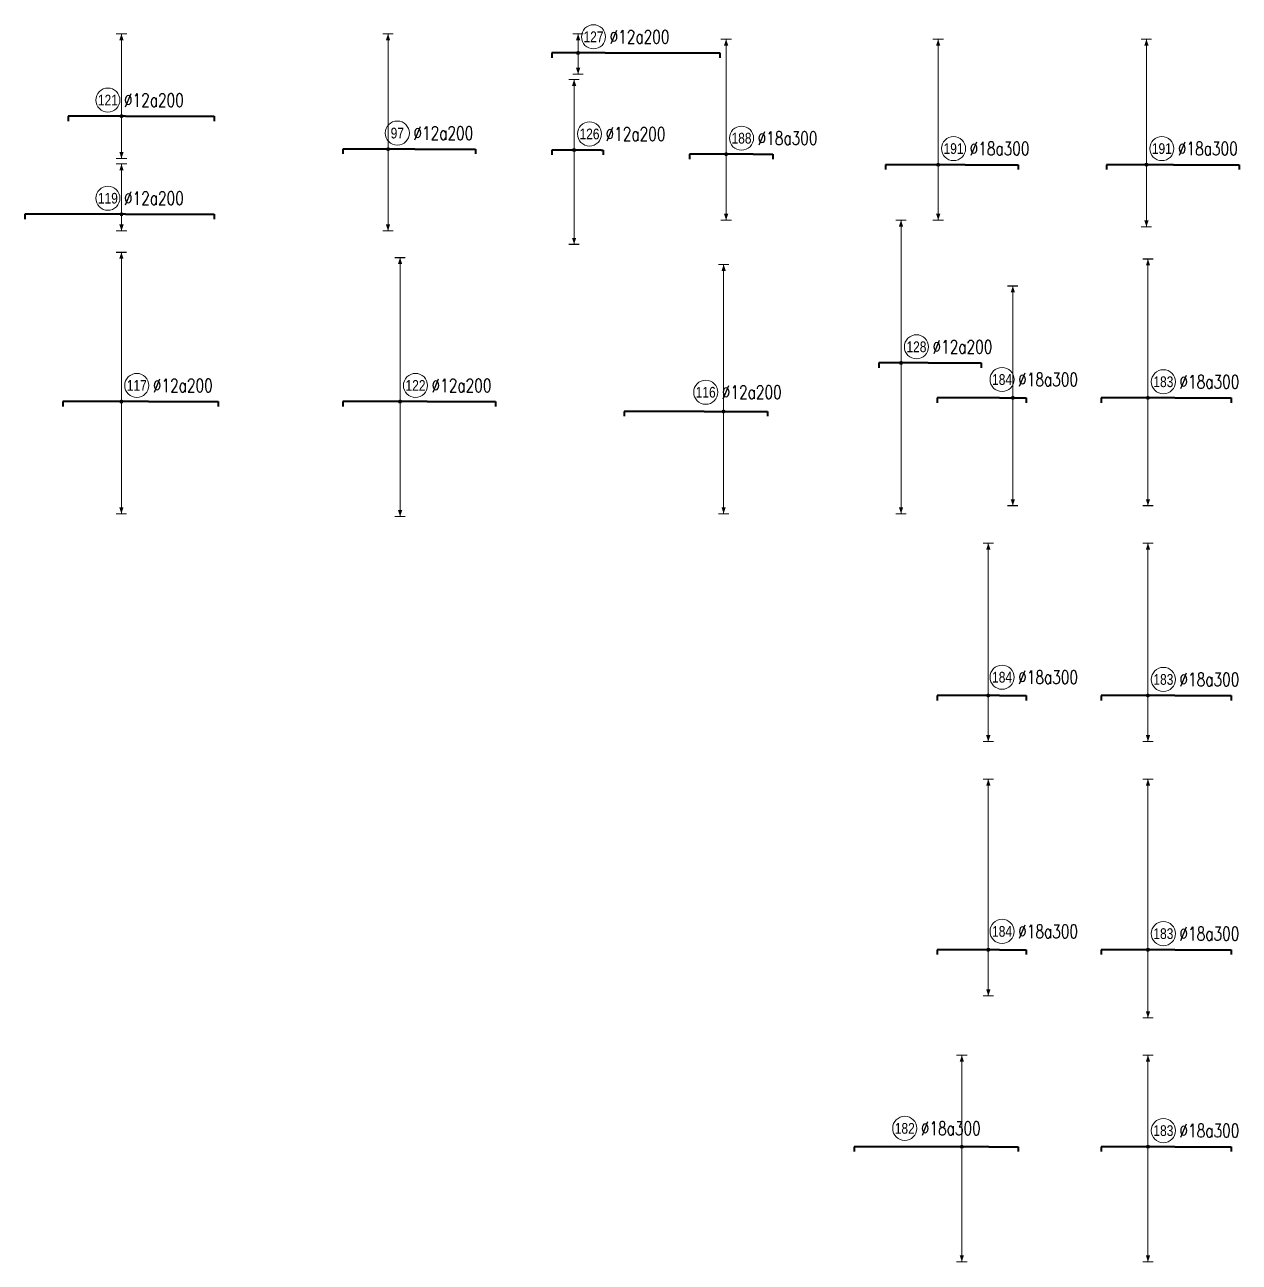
# Model space of a CAD drawing. Header units: millimetres. Extents: x -415354 to 592036, y -374841 to 139309.
# Drawn here: x 156780 to 202100, y -118320 to -72161 of the extents above; entities that cross this region are included whole.
import ezdxf
from ezdxf.enums import TextEntityAlignment as Align

# ---------------------------------------------------------------- set-up
doc = ezdxf.new("R2010")
doc.units = ezdxf.units.MM
doc.header["$MEASUREMENT"] = 0
for name, color, linetype, lineweight in [('NDC_S_DIM', 1, 'Continuous', 15), ('NDC_S_REBAR', 4, 'Continuous', 35), ('NDC_S_VN TEXT', 7, 'Continuous', 20)]:
    doc.layers.add(name, color=color, linetype=linetype, lineweight=lineweight)
doc.styles.add('ARIAL', font='arial.ttf', dxfattribs={"width": 0.8})
doc.styles.add('NDC_EN TXT', font='romans.shx', dxfattribs={"width": 0.8})

# ---------------------------------------------------------------- blocks, each defined once
blk = doc.blocks.new('*U88')
h = blk.add_hatch(color=6)
edge = h.paths.add_edge_path()
edge.add_arc((-5.03, 0), 0.3, 0, 360)
at = {"layer": 'NDC_S_DIM', "color": 8}
for q in [(-5.03, 27.83), (-5.03, -20.92)]:
    blk.add_line((-5.03, 0), q, dxfattribs=at)
for points in [[(-6.03, 27.83, 0.2, 0.2, 0), (-4.03, 27.83, 0, 0, 0)], [(-6.03, -20.92, 0.2, 0.2, 0), (-4.03, -20.92, 0, 0, 0)]]:
    blk.add_lwpolyline(points, format="xyseb", dxfattribs=at)
at = {"layer": 'NDC_S_DIM'}
blk.add_circle((-2.16, 3), 2.25, dxfattribs=at)
at = {"layer": 'NDC_S_DIM', "color": 6}
blk.add_circle((-5.03, 0), 0.3, dxfattribs=at)
at = {"layer": 'NDC_S_DIM', "color": 8}
for points in [[(-5.43, 26.63), (-5.03, 27.83), (-4.63, 26.63)], [(-5.43, -19.72), (-5.03, -20.92), (-4.63, -19.72)]]:
    blk.add_solid(points, dxfattribs=at)
at = {"layer": 'NDC_S_REBAR'}
for p, q in [((0, 0), (-15.96, 0)), ((-15.96, 0), (-15.96, -0.9)), ((0, 0), (13.04, 0)), ((13.04, 0), (13.04, -0.9)), ((-15.96, -0.9), (-15.96, -0.9)), ((13.04, -0.9), (13.04, -0.9))]:
    blk.add_line(p, q, dxfattribs=at)
at = {"layer": 'NDC_S_VN TEXT', "style": 'ARIAL', "width": 0.8}
blk.add_attdef('KHT', text='', height=2, dxfattribs=at).set_placement((-2.16, 3), align=Align.MIDDLE_CENTER)
at = {"layer": 'NDC_S_VN TEXT', "color": 3, "style": 'NDC_EN TXT', "width": 0.75}
blk.add_attdef('DKT', (0.84, 1.75), '', height=2.5, dxfattribs=at)
blk = doc.blocks.new('*U89')
h = blk.add_hatch(color=6)
edge = h.paths.add_edge_path()
edge.add_arc((-5.03, 0), 0.3, 0, 360)
at = {"layer": 'NDC_S_DIM', "color": 8}
for q in [(-5.03, 26.83), (-5.03, -21.42)]:
    blk.add_line((-5.03, 0), q, dxfattribs=at)
for points in [[(-6.03, 26.83, 0.2, 0.2, 0), (-4.03, 26.83, 0, 0, 0)], [(-6.03, -21.42, 0.2, 0.2, 0), (-4.03, -21.42, 0, 0, 0)]]:
    blk.add_lwpolyline(points, format="xyseb", dxfattribs=at)
at = {"layer": 'NDC_S_DIM'}
blk.add_circle((-2.16, 3), 2.25, dxfattribs=at)
at = {"layer": 'NDC_S_DIM', "color": 6}
blk.add_circle((-5.03, 0), 0.3, dxfattribs=at)
at = {"layer": 'NDC_S_DIM', "color": 8}
for points in [[(-5.43, 25.63), (-5.03, 26.83), (-4.63, 25.63)], [(-5.43, -20.22), (-5.03, -21.42), (-4.63, -20.22)]]:
    blk.add_solid(points, dxfattribs=at)
at = {"layer": 'NDC_S_REBAR'}
for p, q in [((0, 0), (-15.71, 0)), ((-15.71, 0), (-15.71, -0.9)), ((0, 0), (12.79, 0)), ((12.79, 0), (12.79, -0.9)), ((-15.71, -0.9), (-15.71, -0.9)), ((12.79, -0.9), (12.79, -0.9))]:
    blk.add_line(p, q, dxfattribs=at)
at = {"layer": 'NDC_S_VN TEXT', "style": 'ARIAL', "width": 0.8}
blk.add_attdef('KHT', text='', height=2, dxfattribs=at).set_placement((-2.16, 3), align=Align.MIDDLE_CENTER)
at = {"layer": 'NDC_S_VN TEXT', "color": 3, "style": 'NDC_EN TXT', "width": 0.75}
blk.add_attdef('DKT', (0.84, 1.75), '', height=2.5, dxfattribs=at)
blk = doc.blocks.new('*U166')
h = blk.add_hatch(color=6)
edge = h.paths.add_edge_path()
edge.add_arc((-5.03, 0), 0.3, 0, 360)
at = {"layer": 'NDC_S_DIM', "color": 8}
for q in [(-5.03, 13.17), (-5.03, -17.58)]:
    blk.add_line((-5.03, 0), q, dxfattribs=at)
for points in [[(-6.03, 13.17, 0.2, 0.2, 0), (-4.03, 13.17, 0, 0, 0)], [(-6.03, -17.58, 0.2, 0.2, 0), (-4.03, -17.58, 0, 0, 0)]]:
    blk.add_lwpolyline(points, format="xyseb", dxfattribs=at)
at = {"layer": 'NDC_S_DIM'}
blk.add_circle((-2.16, 3), 2.25, dxfattribs=at)
at = {"layer": 'NDC_S_DIM', "color": 6}
blk.add_circle((-5.03, 0), 0.3, dxfattribs=at)
at = {"layer": 'NDC_S_DIM', "color": 8}
for points in [[(-5.43, 11.97), (-5.03, 13.17), (-4.63, 11.97)], [(-5.43, -16.38), (-5.03, -17.58), (-4.63, -16.38)]]:
    blk.add_solid(points, dxfattribs=at)
at = {"layer": 'NDC_S_REBAR'}
for p, q in [((0, 0), (-9.18, 0)), ((-9.18, 0), (-9.18, -0.9)), ((0, 0), (0.42, 0)), ((0.42, 0), (0.42, -0.9)), ((-9.18, -0.9), (-9.18, -0.9)), ((0.42, -0.9), (0.42, -0.9))]:
    blk.add_line(p, q, dxfattribs=at)
at = {"layer": 'NDC_S_VN TEXT', "style": 'ARIAL', "width": 0.8}
blk.add_attdef('KHT', text='', height=2, dxfattribs=at).set_placement((-2.16, 3), align=Align.MIDDLE_CENTER)
at = {"layer": 'NDC_S_VN TEXT', "color": 3, "style": 'NDC_EN TXT', "width": 0.75}
blk.add_attdef('DKT', (0.84, 1.75), '', height=2.5, dxfattribs=at)
blk = doc.blocks.new('*U170')
h = blk.add_hatch(color=6)
edge = h.paths.add_edge_path()
edge.add_arc((3.65, 0), 0.3, 0, 360)
at = {"layer": 'NDC_S_DIM', "color": 8}
for q in [(3.65, 27.43), (3.65, -19.07)]:
    blk.add_line((3.65, 0), q, dxfattribs=at)
for points in [[(2.65, 27.43, 0.2, 0.2, 0), (4.65, 27.43, 0, 0, 0)], [(2.65, -19.07, 0.2, 0.2, 0), (4.65, -19.07, 0, 0, 0)]]:
    blk.add_lwpolyline(points, format="xyseb", dxfattribs=at)
at = {"layer": 'NDC_S_DIM'}
blk.add_circle((0.31, 3.59), 2.25, dxfattribs=at)
at = {"layer": 'NDC_S_DIM', "color": 6}
blk.add_circle((3.65, 0), 0.3, dxfattribs=at)
at = {"layer": 'NDC_S_DIM', "color": 8}
for points in [[(3.25, 26.23), (3.65, 27.43), (4.05, 26.23)], [(3.25, -17.87), (3.65, -19.07), (4.05, -17.87)]]:
    blk.add_solid(points, dxfattribs=at)
at = {"layer": 'NDC_S_REBAR'}
for p, q in [((0, 0), (-14.9, 0)), ((-14.9, 0), (-14.9, -0.9)), ((0, 0), (11.85, 0)), ((11.85, 0), (11.85, -0.9)), ((-14.9, -0.9), (-14.9, -0.9)), ((11.85, -0.9), (11.85, -0.9))]:
    blk.add_line(p, q, dxfattribs=at)
at = {"layer": 'NDC_S_VN TEXT', "color": 3, "style": 'NDC_EN TXT', "width": 0.75}
blk.add_attdef('DKT', (3.31, 2.34), '', height=2.5, dxfattribs=at)
at = {"layer": 'NDC_S_VN TEXT', "style": 'ARIAL', "width": 0.8}
blk.add_attdef('KHT', text='', height=2, dxfattribs=at).set_placement((0.31, 3.59), align=Align.MIDDLE_CENTER)
blk = doc.blocks.new('*U171')
h = blk.add_hatch(color=6)
edge = h.paths.add_edge_path()
edge.add_arc((-5.03, 0), 0.3, 0, 360)
at = {"layer": 'NDC_S_DIM', "color": 8}
for q in [(-5.03, 25.89), (-5.03, -20.11)]:
    blk.add_line((-5.03, 0), q, dxfattribs=at)
for points in [[(-6.03, 25.89, 0.2, 0.2, 0), (-4.03, 25.89, 0, 0, 0)], [(-6.03, -20.11, 0.2, 0.2, 0), (-4.03, -20.11, 0, 0, 0)]]:
    blk.add_lwpolyline(points, format="xyseb", dxfattribs=at)
at = {"layer": 'NDC_S_DIM'}
blk.add_circle((-2.16, 3), 2.25, dxfattribs=at)
at = {"layer": 'NDC_S_DIM', "color": 6}
blk.add_circle((-5.03, 0), 0.3, dxfattribs=at)
at = {"layer": 'NDC_S_DIM', "color": 8}
for points in [[(-5.43, 24.69), (-5.03, 25.89), (-4.63, 24.69)], [(-5.43, -18.91), (-5.03, -20.11), (-4.63, -18.91)]]:
    blk.add_solid(points, dxfattribs=at)
at = {"layer": 'NDC_S_REBAR'}
for p, q in [((0, 0), (-13.75, 0)), ((-13.75, 0), (-13.75, -0.9)), ((0, 0), (10.5, 0)), ((10.5, 0), (10.5, -0.9)), ((-13.75, -0.9), (-13.75, -0.9)), ((10.5, -0.9), (10.5, -0.9))]:
    blk.add_line(p, q, dxfattribs=at)
at = {"layer": 'NDC_S_VN TEXT', "style": 'ARIAL', "width": 0.8}
blk.add_attdef('KHT', text='', height=2, dxfattribs=at).set_placement((-2.16, 3), align=Align.MIDDLE_CENTER)
at = {"layer": 'NDC_S_VN TEXT', "color": 3, "style": 'NDC_EN TXT', "width": 0.75}
blk.add_attdef('DKT', (0.84, 1.75), '', height=2.5, dxfattribs=at)
blk = doc.blocks.new('*U174')
h = blk.add_hatch(color=6)
edge = h.paths.add_edge_path()
edge.add_arc((-2.08, 0), 0.3, 0, 360)
at = {"layer": 'NDC_S_DIM', "color": 8}
for q in [(-2.08, 28.41), (-2.08, -8.59)]:
    blk.add_line((-2.08, 0), q, dxfattribs=at)
for points in [[(-3.08, 28.41, 0.2, 0.2, 0), (-1.08, 28.41, 0, 0, 0)], [(-3.08, -8.59, 0.2, 0.2, 0), (-1.08, -8.59, 0, 0, 0)]]:
    blk.add_lwpolyline(points, format="xyseb", dxfattribs=at)
at = {"layer": 'NDC_S_DIM'}
blk.add_circle((0.49, 3.42), 2.25, dxfattribs=at)
at = {"layer": 'NDC_S_DIM', "color": 6}
blk.add_circle((-2.08, 0), 0.3, dxfattribs=at)
at = {"layer": 'NDC_S_DIM', "color": 8}
for points in [[(-2.48, 27.21), (-2.08, 28.41), (-1.68, 27.21)], [(-2.48, -7.39), (-2.08, -8.59), (-1.68, -7.39)]]:
    blk.add_solid(points, dxfattribs=at)
at = {"layer": 'NDC_S_REBAR'}
for p, q in [((0, 0), (-11.61, 0)), ((-11.61, 0), (-11.61, -0.9)), ((0, 0), (4.98, 0)), ((4.98, 0), (4.98, -0.9)), ((-11.61, -0.9), (-11.61, -0.9)), ((4.98, -0.9), (4.98, -0.9))]:
    blk.add_line(p, q, dxfattribs=at)
at = {"layer": 'NDC_S_VN TEXT', "color": 3, "style": 'NDC_EN TXT', "width": 0.75}
blk.add_attdef('DKT', (3.49, 2.17), '', height=2.5, dxfattribs=at)
at = {"layer": 'NDC_S_VN TEXT', "style": 'ARIAL', "width": 0.8}
blk.add_attdef('KHT', text='', height=2, dxfattribs=at).set_placement((0.49, 3.42), align=Align.MIDDLE_CENTER)
blk = doc.blocks.new('*U173')
h = blk.add_hatch(color=6)
edge = h.paths.add_edge_path()
edge.add_arc((-5.03, 0), 0.3, 0, 360)
at = {"layer": 'NDC_S_DIM', "color": 8}
for q in [(-5.03, 28.41), (-5.03, -8.59)]:
    blk.add_line((-5.03, 0), q, dxfattribs=at)
for points in [[(-6.03, 28.41, 0.2, 0.2, 0), (-4.03, 28.41, 0, 0, 0)], [(-6.03, -8.59, 0.2, 0.2, 0), (-4.03, -8.59, 0, 0, 0)]]:
    blk.add_lwpolyline(points, format="xyseb", dxfattribs=at)
at = {"layer": 'NDC_S_DIM'}
blk.add_circle((-2.16, 3), 2.25, dxfattribs=at)
at = {"layer": 'NDC_S_DIM', "color": 6}
blk.add_circle((-5.03, 0), 0.3, dxfattribs=at)
at = {"layer": 'NDC_S_DIM', "color": 8}
for points in [[(-5.43, 27.21), (-5.03, 28.41), (-4.63, 27.21)], [(-5.43, -7.39), (-5.03, -8.59), (-4.63, -7.39)]]:
    blk.add_solid(points, dxfattribs=at)
at = {"layer": 'NDC_S_REBAR'}
for p, q in [((0, 0), (-13.75, 0)), ((-13.75, 0), (-13.75, -0.9)), ((0, 0), (10.5, 0)), ((10.5, 0), (10.5, -0.9)), ((-13.75, -0.9), (-13.75, -0.9)), ((10.5, -0.9), (10.5, -0.9))]:
    blk.add_line(p, q, dxfattribs=at)
at = {"layer": 'NDC_S_VN TEXT', "style": 'ARIAL', "width": 0.8}
blk.add_attdef('KHT', text='', height=2, dxfattribs=at).set_placement((-2.16, 3), align=Align.MIDDLE_CENTER)
at = {"layer": 'NDC_S_VN TEXT', "color": 3, "style": 'NDC_EN TXT', "width": 0.75}
blk.add_attdef('DKT', (0.84, 1.75), '', height=2.5, dxfattribs=at)
blk = doc.blocks.new('*U183')
h = blk.add_hatch(color=6)
edge = h.paths.add_edge_path()
edge.add_arc((-5.03, 0), 0.3, 0, 360)
at = {"layer": 'NDC_S_DIM', "color": 8}
for q in [(-5.03, 31.81), (-5.03, -12.69)]:
    blk.add_line((-5.03, 0), q, dxfattribs=at)
for points in [[(-6.03, 31.81, 0.2, 0.2, 0), (-4.03, 31.81, 0, 0, 0)], [(-6.03, -12.69, 0.2, 0.2, 0), (-4.03, -12.69, 0, 0, 0)]]:
    blk.add_lwpolyline(points, format="xyseb", dxfattribs=at)
at = {"layer": 'NDC_S_DIM'}
blk.add_circle((-2.16, 3), 2.25, dxfattribs=at)
at = {"layer": 'NDC_S_DIM', "color": 6}
blk.add_circle((-5.03, 0), 0.3, dxfattribs=at)
at = {"layer": 'NDC_S_DIM', "color": 8}
for points in [[(-5.43, 30.61), (-5.03, 31.81), (-4.63, 30.61)], [(-5.43, -11.49), (-5.03, -12.69), (-4.63, -11.49)]]:
    blk.add_solid(points, dxfattribs=at)
at = {"layer": 'NDC_S_REBAR'}
for p, q in [((0, 0), (-13.75, 0)), ((-13.75, 0), (-13.75, -0.9)), ((0, 0), (10.5, 0)), ((10.5, 0), (10.5, -0.9)), ((-13.75, -0.9), (-13.75, -0.9)), ((10.5, -0.9), (10.5, -0.9))]:
    blk.add_line(p, q, dxfattribs=at)
at = {"layer": 'NDC_S_VN TEXT', "style": 'ARIAL', "width": 0.8}
blk.add_attdef('KHT', text='', height=2, dxfattribs=at).set_placement((-2.16, 3), align=Align.MIDDLE_CENTER)
at = {"layer": 'NDC_S_VN TEXT', "color": 3, "style": 'NDC_EN TXT', "width": 0.75}
blk.add_attdef('DKT', (0.84, 1.75), '', height=2.5, dxfattribs=at)
blk = doc.blocks.new('*U185')
h = blk.add_hatch(color=6)
edge = h.paths.add_edge_path()
edge.add_arc((-5.03, 0), 0.3, 0, 360)
at = {"layer": 'NDC_S_DIM', "color": 8}
for q in [(-5.03, 17.05), (-5.03, -21.45)]:
    blk.add_line((-5.03, 0), q, dxfattribs=at)
for points in [[(-6.03, 17.05, 0.2, 0.2, 0), (-4.03, 17.05, 0, 0, 0)], [(-6.03, -21.45, 0.2, 0.2, 0), (-4.03, -21.45, 0, 0, 0)]]:
    blk.add_lwpolyline(points, format="xyseb", dxfattribs=at)
at = {"layer": 'NDC_S_DIM'}
blk.add_circle((-15.68, 3.42), 2.25, dxfattribs=at)
at = {"layer": 'NDC_S_DIM', "color": 6}
blk.add_circle((-5.03, 0), 0.3, dxfattribs=at)
at = {"layer": 'NDC_S_DIM', "color": 8}
for points in [[(-5.43, 15.85), (-5.03, 17.05), (-4.63, 15.85)], [(-5.43, -20.25), (-5.03, -21.45), (-4.63, -20.25)]]:
    blk.add_solid(points, dxfattribs=at)
at = {"layer": 'NDC_S_REBAR'}
for p, q in [((0, 0), (-25.12, 0)), ((-25.12, 0), (-25.12, -0.9)), ((0, 0), (5.48, 0)), ((5.48, 0), (5.48, -0.9)), ((-25.12, -0.9), (-25.12, -0.9)), ((5.48, -0.9), (5.48, -0.9))]:
    blk.add_line(p, q, dxfattribs=at)
at = {"layer": 'NDC_S_VN TEXT', "color": 3, "style": 'NDC_EN TXT', "width": 0.75}
blk.add_attdef('DKT', (-12.68, 2.17), '', height=2.5, dxfattribs=at)
at = {"layer": 'NDC_S_VN TEXT', "style": 'ARIAL', "width": 0.8}
blk.add_attdef('KHT', text='', height=2, dxfattribs=at).set_placement((-15.68, 3.42), align=Align.MIDDLE_CENTER)
blk = doc.blocks.new('*U182')
h = blk.add_hatch(color=6)
edge = h.paths.add_edge_path()
edge.add_arc((-5.03, 0), 0.3, 0, 360)
at = {"layer": 'NDC_S_DIM', "color": 8}
for q in [(-5.03, 17.05), (-5.03, -21.45)]:
    blk.add_line((-5.03, 0), q, dxfattribs=at)
for points in [[(-6.03, 17.05, 0.2, 0.2, 0), (-4.03, 17.05, 0, 0, 0)], [(-6.03, -21.45, 0.2, 0.2, 0), (-4.03, -21.45, 0, 0, 0)]]:
    blk.add_lwpolyline(points, format="xyseb", dxfattribs=at)
at = {"layer": 'NDC_S_DIM'}
blk.add_circle((-2.16, 3), 2.25, dxfattribs=at)
at = {"layer": 'NDC_S_DIM', "color": 6}
blk.add_circle((-5.03, 0), 0.3, dxfattribs=at)
at = {"layer": 'NDC_S_DIM', "color": 8}
for points in [[(-5.43, 15.85), (-5.03, 17.05), (-4.63, 15.85)], [(-5.43, -20.25), (-5.03, -21.45), (-4.63, -20.25)]]:
    blk.add_solid(points, dxfattribs=at)
at = {"layer": 'NDC_S_REBAR'}
for p, q in [((0, 0), (-13.75, 0)), ((-13.75, 0), (-13.75, -0.9)), ((0, 0), (10.5, 0)), ((10.5, 0), (10.5, -0.9)), ((-13.75, -0.9), (-13.75, -0.9)), ((10.5, -0.9), (10.5, -0.9))]:
    blk.add_line(p, q, dxfattribs=at)
at = {"layer": 'NDC_S_VN TEXT', "style": 'ARIAL', "width": 0.8}
blk.add_attdef('KHT', text='', height=2, dxfattribs=at).set_placement((-2.16, 3), align=Align.MIDDLE_CENTER)
at = {"layer": 'NDC_S_VN TEXT', "color": 3, "style": 'NDC_EN TXT', "width": 0.75}
blk.add_attdef('DKT', (0.84, 1.75), '', height=2.5, dxfattribs=at)
blk = doc.blocks.new('*U563')
h = blk.add_hatch(color=6)
edge = h.paths.add_edge_path()
edge.add_arc((-5.03, 0), 0.3, 0, 360)
at = {"layer": 'NDC_S_DIM', "color": 8}
for q in [(-5.03, 21.46), (-5.03, -12.29)]:
    blk.add_line((-5.03, 0), q, dxfattribs=at)
for points in [[(-6.03, 21.46, 0.2, 0.2, 0), (-4.03, 21.46, 0, 0, 0)], [(-6.03, -12.29, 0.2, 0.2, 0), (-4.03, -12.29, 0, 0, 0)]]:
    blk.add_lwpolyline(points, format="xyseb", dxfattribs=at)
at = {"layer": 'NDC_S_DIM'}
blk.add_circle((-2.16, 3), 2.25, dxfattribs=at)
at = {"layer": 'NDC_S_DIM', "color": 6}
blk.add_circle((-5.03, 0), 0.3, dxfattribs=at)
at = {"layer": 'NDC_S_DIM', "color": 8}
for points in [[(-5.43, 20.26), (-5.03, 21.46), (-4.63, 20.26)], [(-5.43, -11.09), (-5.03, -12.29), (-4.63, -11.09)]]:
    blk.add_solid(points, dxfattribs=at)
at = {"layer": 'NDC_S_REBAR'}
for p, q in [((0, 0), (-11.89, 0)), ((-11.89, 0), (-11.89, -0.9)), ((0, 0), (3.71, 0)), ((3.71, 0), (3.71, -0.9)), ((-11.89, -0.9), (-11.89, -0.9)), ((3.71, -0.9), (3.71, -0.9))]:
    blk.add_line(p, q, dxfattribs=at)
at = {"layer": 'NDC_S_VN TEXT', "style": 'ARIAL', "width": 0.8}
blk.add_attdef('KHT', text='', height=2, dxfattribs=at).set_placement((-2.16, 3), align=Align.MIDDLE_CENTER)
at = {"layer": 'NDC_S_VN TEXT', "color": 3, "style": 'NDC_EN TXT', "width": 0.75}
blk.add_attdef('DKT', (0.84, 1.75), '', height=2.5, dxfattribs=at)
blk = doc.blocks.new('*U564')
h = blk.add_hatch(color=6)
edge = h.paths.add_edge_path()
edge.add_arc((-5.03, 0), 0.3, 0, 360)
at = {"layer": 'NDC_S_DIM', "color": 8}
for q in [(-5.03, 23.4), (-5.03, -10.35)]:
    blk.add_line((-5.03, 0), q, dxfattribs=at)
for points in [[(-6.03, 23.4, 0.2, 0.2, 0), (-4.03, 23.4, 0, 0, 0)], [(-6.03, -10.35, 0.2, 0.2, 0), (-4.03, -10.35, 0, 0, 0)]]:
    blk.add_lwpolyline(points, format="xyseb", dxfattribs=at)
at = {"layer": 'NDC_S_DIM'}
blk.add_circle((-2.16, 3), 2.25, dxfattribs=at)
at = {"layer": 'NDC_S_DIM', "color": 6}
blk.add_circle((-5.03, 0), 0.3, dxfattribs=at)
at = {"layer": 'NDC_S_DIM', "color": 8}
for points in [[(-5.43, 22.2), (-5.03, 23.4), (-4.63, 22.2)], [(-5.43, -9.15), (-5.03, -10.35), (-4.63, -9.15)]]:
    blk.add_solid(points, dxfattribs=at)
at = {"layer": 'NDC_S_REBAR'}
for p, q in [((0, 0), (-14.85, 0)), ((-14.85, 0), (-14.85, -0.9)), ((0, 0), (9.9, 0)), ((9.9, 0), (9.9, -0.9)), ((-14.85, -0.9), (-14.85, -0.9)), ((9.9, -0.9), (9.9, -0.9))]:
    blk.add_line(p, q, dxfattribs=at)
at = {"layer": 'NDC_S_VN TEXT', "style": 'ARIAL', "width": 0.8}
blk.add_attdef('KHT', text='', height=2, dxfattribs=at).set_placement((-2.16, 3), align=Align.MIDDLE_CENTER)
at = {"layer": 'NDC_S_VN TEXT', "color": 3, "style": 'NDC_EN TXT', "width": 0.75}
blk.add_attdef('DKT', (0.84, 1.75), '', height=2.5, dxfattribs=at)
blk = doc.blocks.new('*U565')
h = blk.add_hatch(color=6)
edge = h.paths.add_edge_path()
edge.add_arc((-5.03, 0), 0.3, 0, 360)
at = {"layer": 'NDC_S_DIM', "color": 8}
for q in [(-5.03, 23.4), (-5.03, -11.6)]:
    blk.add_line((-5.03, 0), q, dxfattribs=at)
for points in [[(-6.03, 23.4, 0.2, 0.2, 0), (-4.03, 23.4, 0, 0, 0)], [(-6.03, -11.6, 0.2, 0.2, 0), (-4.03, -11.6, 0, 0, 0)]]:
    blk.add_lwpolyline(points, format="xyseb", dxfattribs=at)
at = {"layer": 'NDC_S_DIM'}
blk.add_circle((-2.16, 3), 2.25, dxfattribs=at)
at = {"layer": 'NDC_S_DIM', "color": 6}
blk.add_circle((-5.03, 0), 0.3, dxfattribs=at)
at = {"layer": 'NDC_S_DIM', "color": 8}
for points in [[(-5.43, 22.2), (-5.03, 23.4), (-4.63, 22.2)], [(-5.43, -10.4), (-5.03, -11.6), (-4.63, -10.4)]]:
    blk.add_solid(points, dxfattribs=at)
at = {"layer": 'NDC_S_REBAR'}
for p, q in [((0, 0), (-12.46, 0)), ((-12.46, 0), (-12.46, -0.9)), ((0, 0), (12.29, 0)), ((12.29, 0), (12.29, -0.9)), ((-12.46, -0.9), (-12.46, -0.9)), ((12.29, -0.9), (12.29, -0.9))]:
    blk.add_line(p, q, dxfattribs=at)
at = {"layer": 'NDC_S_VN TEXT', "style": 'ARIAL', "width": 0.8}
blk.add_attdef('KHT', text='', height=2, dxfattribs=at).set_placement((-2.16, 3), align=Align.MIDDLE_CENTER)
at = {"layer": 'NDC_S_VN TEXT', "color": 3, "style": 'NDC_EN TXT', "width": 0.75}
blk.add_attdef('DKT', (0.84, 1.75), '', height=2.5, dxfattribs=at)
blk = doc.blocks.new('*U602')
h = blk.add_hatch(color=6)
edge = h.paths.add_edge_path()
edge.add_arc((-0.76, 0), 0.3, 0, 360)
at = {"layer": 'NDC_S_DIM', "color": 8}
for q in [(-0.76, 15.36), (-0.76, -7.89)]:
    blk.add_line((-0.76, 0), q, dxfattribs=at)
for points in [[(-1.76, 15.36, 0.2, 0.2, 0), (0.24, 15.36, 0, 0, 0)], [(-1.76, -7.89, 0.2, 0.2, 0), (0.24, -7.89, 0, 0, 0)]]:
    blk.add_lwpolyline(points, format="xyseb", dxfattribs=at)
at = {"layer": 'NDC_S_DIM'}
blk.add_circle((-3.3, 3), 2.25, dxfattribs=at)
at = {"layer": 'NDC_S_DIM', "color": 6}
blk.add_circle((-0.76, 0), 0.3, dxfattribs=at)
at = {"layer": 'NDC_S_DIM', "color": 8}
for points in [[(-1.16, 14.16), (-0.76, 15.36), (-0.36, 14.16)], [(-1.16, -6.69), (-0.76, -7.89), (-0.36, -6.69)]]:
    blk.add_solid(points, dxfattribs=at)
at = {"layer": 'NDC_S_REBAR'}
for p, q in [((0, 0), (-10.71, 0)), ((-10.71, 0), (-10.71, -0.9)), ((0, 0), (16.54, 0)), ((16.54, 0), (16.54, -0.9)), ((-10.71, -0.9), (-10.71, -0.9)), ((16.54, -0.9), (16.54, -0.9))]:
    blk.add_line(p, q, dxfattribs=at)
at = {"layer": 'NDC_S_VN TEXT', "style": 'ARIAL', "width": 0.8}
blk.add_attdef('KHT', text='', height=2, dxfattribs=at).set_placement((-3.3, 3), align=Align.MIDDLE_CENTER)
at = {"layer": 'NDC_S_VN TEXT', "color": 3, "style": 'NDC_EN TXT', "width": 0.75}
blk.add_attdef('DKT', (-0.3, 1.75), '', height=2.5, dxfattribs=at)
blk = doc.blocks.new('*U603')
h = blk.add_hatch(color=6)
edge = h.paths.add_edge_path()
edge.add_arc((-0.76, 0), 0.3, 0, 360)
at = {"layer": 'NDC_S_DIM', "color": 8}
for q in [(-0.76, 9.41), (-0.76, -3.09)]:
    blk.add_line((-0.76, 0), q, dxfattribs=at)
for points in [[(-1.76, 9.41, 0.2, 0.2, 0), (0.24, 9.41, 0, 0, 0)], [(-1.76, -3.09, 0.2, 0.2, 0), (0.24, -3.09, 0, 0, 0)]]:
    blk.add_lwpolyline(points, format="xyseb", dxfattribs=at)
at = {"layer": 'NDC_S_DIM'}
blk.add_circle((-3.3, 3), 2.25, dxfattribs=at)
at = {"layer": 'NDC_S_DIM', "color": 6}
blk.add_circle((-0.76, 0), 0.3, dxfattribs=at)
at = {"layer": 'NDC_S_DIM', "color": 8}
for points in [[(-1.16, 8.21), (-0.76, 9.41), (-0.36, 8.21)], [(-1.16, -1.89), (-0.76, -3.09), (-0.36, -1.89)]]:
    blk.add_solid(points, dxfattribs=at)
at = {"layer": 'NDC_S_REBAR'}
for p, q in [((0, 0), (-18.81, 0)), ((-18.81, 0), (-18.81, -0.9)), ((0, 0), (16.54, 0)), ((16.54, 0), (16.54, -0.9)), ((-18.81, -0.9), (-18.81, -0.9)), ((16.54, -0.9), (16.54, -0.9))]:
    blk.add_line(p, q, dxfattribs=at)
at = {"layer": 'NDC_S_VN TEXT', "style": 'ARIAL', "width": 0.8}
blk.add_attdef('KHT', text='', height=2, dxfattribs=at).set_placement((-3.3, 3), align=Align.MIDDLE_CENTER)
at = {"layer": 'NDC_S_VN TEXT', "color": 3, "style": 'NDC_EN TXT', "width": 0.75}
blk.add_attdef('DKT', (-0.3, 1.75), '', height=2.5, dxfattribs=at)
blk = doc.blocks.new('*U604')
h = blk.add_hatch(color=6)
edge = h.paths.add_edge_path()
edge.add_arc((-5.03, 0), 0.3, 0, 360)
at = {"layer": 'NDC_S_DIM', "color": 8}
for q in [(-5.03, 21.51), (-5.03, -15.24)]:
    blk.add_line((-5.03, 0), q, dxfattribs=at)
for points in [[(-6.03, 21.51, 0.2, 0.2, 0), (-4.03, 21.51, 0, 0, 0)], [(-6.03, -15.24, 0.2, 0.2, 0), (-4.03, -15.24, 0, 0, 0)]]:
    blk.add_lwpolyline(points, format="xyseb", dxfattribs=at)
at = {"layer": 'NDC_S_DIM'}
blk.add_circle((-3.3, 3), 2.25, dxfattribs=at)
at = {"layer": 'NDC_S_DIM', "color": 6}
blk.add_circle((-5.03, 0), 0.3, dxfattribs=at)
at = {"layer": 'NDC_S_DIM', "color": 8}
for points in [[(-5.43, 20.31), (-5.03, 21.51), (-4.63, 20.31)], [(-5.43, -14.04), (-5.03, -15.24), (-4.63, -14.04)]]:
    blk.add_solid(points, dxfattribs=at)
at = {"layer": 'NDC_S_REBAR'}
for p, q in [((0, 0), (-13.46, 0)), ((-13.46, 0), (-13.46, -0.9)), ((0, 0), (11.29, 0)), ((11.29, 0), (11.29, -0.9)), ((-13.46, -0.9), (-13.46, -0.9)), ((11.29, -0.9), (11.29, -0.9))]:
    blk.add_line(p, q, dxfattribs=at)
at = {"layer": 'NDC_S_VN TEXT', "style": 'ARIAL', "width": 0.8}
blk.add_attdef('KHT', text='', height=2, dxfattribs=at).set_placement((-3.3, 3), align=Align.MIDDLE_CENTER)
at = {"layer": 'NDC_S_VN TEXT', "color": 3, "style": 'NDC_EN TXT', "width": 0.75}
blk.add_attdef('DKT', (-0.3, 1.75), '', height=2.5, dxfattribs=at)
blk = doc.blocks.new('*U605')
h = blk.add_hatch(color=6)
edge = h.paths.add_edge_path()
edge.add_arc((-5.03, 0), 0.3, 0, 360)
at = {"layer": 'NDC_S_DIM', "color": 8}
for q in [(-5.03, 3.55), (-5.03, -3.95)]:
    blk.add_line((-5.03, 0), q, dxfattribs=at)
for points in [[(-6.03, 3.55, 0.2, 0.2, 0), (-4.03, 3.55, 0, 0, 0)], [(-6.03, -3.95, 0.2, 0.2, 0), (-4.03, -3.95, 0, 0, 0)]]:
    blk.add_lwpolyline(points, format="xyseb", dxfattribs=at)
at = {"layer": 'NDC_S_DIM'}
blk.add_circle((-2.16, 3), 2.25, dxfattribs=at)
at = {"layer": 'NDC_S_DIM', "color": 6}
blk.add_circle((-5.03, 0), 0.3, dxfattribs=at)
at = {"layer": 'NDC_S_DIM', "color": 8}
for points in [[(-5.43, 2.35), (-5.03, 3.55), (-4.63, 2.35)], [(-5.43, -2.75), (-5.03, -3.95), (-4.63, -2.75)]]:
    blk.add_solid(points, dxfattribs=at)
at = {"layer": 'NDC_S_REBAR'}
for p, q in [((0, 0), (-9.93, 0)), ((-9.93, 0), (-9.93, -0.9)), ((0, 0), (21.4, 0)), ((21.4, 0), (21.4, -0.9)), ((-9.93, -0.9), (-9.93, -0.9)), ((21.4, -0.9), (21.4, -0.9))]:
    blk.add_line(p, q, dxfattribs=at)
at = {"layer": 'NDC_S_VN TEXT', "style": 'ARIAL', "width": 0.8}
blk.add_attdef('KHT', text='', height=2, dxfattribs=at).set_placement((-2.16, 3), align=Align.MIDDLE_CENTER)
at = {"layer": 'NDC_S_VN TEXT', "color": 3, "style": 'NDC_EN TXT', "width": 0.75}
blk.add_attdef('DKT', (0.84, 1.75), '', height=2.5, dxfattribs=at)
blk = doc.blocks.new('*U733')
h = blk.add_hatch(color=6)
edge = h.paths.add_edge_path()
edge.add_arc((-2.08, 0), 0.3, 0, 360)
at = {"layer": 'NDC_S_DIM', "color": 8}
for q in [(-2.08, 31.81), (-2.08, -8.59)]:
    blk.add_line((-2.08, 0), q, dxfattribs=at)
for points in [[(-3.08, 31.81, 0.2, 0.2, 0), (-1.08, 31.81, 0, 0, 0)], [(-3.08, -8.59, 0.2, 0.2, 0), (-1.08, -8.59, 0, 0, 0)]]:
    blk.add_lwpolyline(points, format="xyseb", dxfattribs=at)
at = {"layer": 'NDC_S_DIM'}
blk.add_circle((0.49, 3.42), 2.25, dxfattribs=at)
at = {"layer": 'NDC_S_DIM', "color": 6}
blk.add_circle((-2.08, 0), 0.3, dxfattribs=at)
at = {"layer": 'NDC_S_DIM', "color": 8}
for points in [[(-2.48, 30.61), (-2.08, 31.81), (-1.68, 30.61)], [(-2.48, -7.39), (-2.08, -8.59), (-1.68, -7.39)]]:
    blk.add_solid(points, dxfattribs=at)
at = {"layer": 'NDC_S_REBAR'}
for p, q in [((0, 0), (-11.61, 0)), ((-11.61, 0), (-11.61, -0.9)), ((0, 0), (4.98, 0)), ((4.98, 0), (4.98, -0.9)), ((-11.61, -0.9), (-11.61, -0.9)), ((4.98, -0.9), (4.98, -0.9))]:
    blk.add_line(p, q, dxfattribs=at)
at = {"layer": 'NDC_S_VN TEXT', "color": 3, "style": 'NDC_EN TXT', "width": 0.75}
blk.add_attdef('DKT', (3.49, 2.17), '', height=2.5, dxfattribs=at)
at = {"layer": 'NDC_S_VN TEXT', "style": 'ARIAL', "width": 0.8}
blk.add_attdef('KHT', text='', height=2, dxfattribs=at).set_placement((0.49, 3.42), align=Align.MIDDLE_CENTER)
blk = doc.blocks.new('*U734')
h = blk.add_hatch(color=6)
edge = h.paths.add_edge_path()
edge.add_arc((2.49, 0), 0.3, 0, 360)
at = {"layer": 'NDC_S_DIM', "color": 8}
for q in [(2.49, 20.86), (2.49, -20.11)]:
    blk.add_line((2.49, 0), q, dxfattribs=at)
for points in [[(1.49, 20.86, 0.2, 0.2, 0), (3.49, 20.86, 0, 0, 0)], [(1.49, -20.11, 0.2, 0.2, 0), (3.49, -20.11, 0, 0, 0)]]:
    blk.add_lwpolyline(points, format="xyseb", dxfattribs=at)
at = {"layer": 'NDC_S_DIM'}
blk.add_circle((0.49, 3.42), 2.25, dxfattribs=at)
at = {"layer": 'NDC_S_DIM', "color": 6}
blk.add_circle((2.49, 0), 0.3, dxfattribs=at)
at = {"layer": 'NDC_S_DIM', "color": 8}
for points in [[(2.09, 19.66), (2.49, 20.86), (2.89, 19.66)], [(2.09, -18.91), (2.49, -20.11), (2.89, -18.91)]]:
    blk.add_solid(points, dxfattribs=at)
at = {"layer": 'NDC_S_REBAR'}
for p, q in [((0, 0), (-11.61, 0)), ((-11.61, 0), (-11.61, -0.9)), ((0, 0), (4.98, 0)), ((4.98, 0), (4.98, -0.9)), ((-11.61, -0.9), (-11.61, -0.9)), ((4.98, -0.9), (4.98, -0.9))]:
    blk.add_line(p, q, dxfattribs=at)
at = {"layer": 'NDC_S_VN TEXT', "color": 3, "style": 'NDC_EN TXT', "width": 0.75}
blk.add_attdef('DKT', (3.49, 2.17), '', height=2.5, dxfattribs=at)
at = {"layer": 'NDC_S_VN TEXT', "style": 'ARIAL', "width": 0.8}
blk.add_attdef('KHT', text='', height=2, dxfattribs=at).set_placement((0.49, 3.42), align=Align.MIDDLE_CENTER)
blk = doc.blocks.new('*U737')
h = blk.add_hatch(color=6)
edge = h.paths.add_edge_path()
edge.add_arc((-5.03, 0), 0.3, 0, 360)
at = {"layer": 'NDC_S_DIM', "color": 8}
for q in [(-5.03, 26.62), (-5.03, -28.13)]:
    blk.add_line((-5.03, 0), q, dxfattribs=at)
for points in [[(-6.03, 26.62, 0.2, 0.2, 0), (-4.03, 26.62, 0, 0, 0)], [(-6.03, -28.13, 0.2, 0.2, 0), (-4.03, -28.13, 0, 0, 0)]]:
    blk.add_lwpolyline(points, format="xyseb", dxfattribs=at)
at = {"layer": 'NDC_S_DIM'}
blk.add_circle((-2.16, 3), 2.25, dxfattribs=at)
at = {"layer": 'NDC_S_DIM', "color": 6}
blk.add_circle((-5.03, 0), 0.3, dxfattribs=at)
at = {"layer": 'NDC_S_DIM', "color": 8}
for points in [[(-5.43, 25.42), (-5.03, 26.62), (-4.63, 25.42)], [(-5.43, -26.93), (-5.03, -28.13), (-4.63, -26.93)]]:
    blk.add_solid(points, dxfattribs=at)
at = {"layer": 'NDC_S_REBAR'}
for p, q in [((0, 0), (-9.18, 0)), ((-9.18, 0), (-9.18, -0.9)), ((0, 0), (9.92, 0)), ((9.92, 0), (9.92, -0.9)), ((-9.18, -0.9), (-9.18, -0.9)), ((9.92, -0.9), (9.92, -0.9))]:
    blk.add_line(p, q, dxfattribs=at)
at = {"layer": 'NDC_S_VN TEXT', "style": 'ARIAL', "width": 0.8}
blk.add_attdef('KHT', text='', height=2, dxfattribs=at).set_placement((-2.16, 3), align=Align.MIDDLE_CENTER)
at = {"layer": 'NDC_S_VN TEXT', "color": 3, "style": 'NDC_EN TXT', "width": 0.75}
blk.add_attdef('DKT', (0.84, 1.75), '', height=2.5, dxfattribs=at)

msp = doc.modelspace()

# ---------------------------------------------------------------- block references
at = {"xscale": 200, "yscale": 200, "zscale": 200}
for name, p, values in [('*U605', (178435.7, -73211), {'KHT': '127', 'DKT': '%%C12a200'}), ('*U602', (160542.5, -75571.6), {'KHT': '121', 'DKT': '%%C12a200'}), ('*U604', (171342.5, -76801.9), {'KHT': '97', 'DKT': '%%C12a200'}), ('*U563', (183958.9, -76991.9), {'KHT': '188', 'DKT': '%%C18a300'}), ('*U564', (191870.7, -77380.2), {'KHT': '191', 'DKT': '%%C18a300'}), ('*U565', (199642.4, -77380.2), {'KHT': '191', 'DKT': '%%C18a300'}), ('*U166', (178285.7, -76834.7), {'KHT': '126', 'DKT': '%%C12a200'}), ('*U603', (160542.5, -79231.4), {'KHT': '119', 'DKT': '%%C12a200'}), ('*U737', (190485.7, -84773.8), {'KHT': '128', 'DKT': '%%C12a200'}), ('*U88', (161392.4, -86215.4), {'KHT': '117', 'DKT': '%%C12a200'}), ('*U89', (171792.4, -86215.4), {'KHT': '122', 'DKT': '%%C12a200'}), ('*U170', (182129.5, -86586.8), {'KHT': '116', 'DKT': '%%C12a200'}), ('*U171', (199700.4, -86077.7), {'KHT': '183', 'DKT': '%%C18a300'}), ('*U734', (193151.2, -86077.7), {'KHT': '184', 'DKT': '%%C18a300'}), ('*U174', (193151.2, -97181.1), {'KHT': '184', 'DKT': '%%C18a300'}), ('*U173', (199700.4, -97181.1), {'KHT': '183', 'DKT': '%%C18a300'}), ('*U733', (193151.2, -106662.8), {'KHT': '184', 'DKT': '%%C18a300'}), ('*U183', (199700.4, -106662.8), {'KHT': '183', 'DKT': '%%C18a300'}), ('*U185', (192754, -114009.8), {'KHT': '182', 'DKT': '%%C18a300'}), ('*U182', (199700.4, -114009.8), {'KHT': '183', 'DKT': '%%C18a300'})]:
    msp.add_blockref(name, p, dxfattribs=at).add_auto_attribs(values)

doc.saveas('drawing.dxf')
